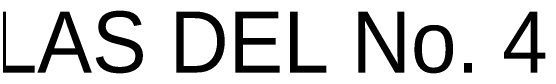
# Model space of a CAD drawing. Header units: centimetres. Extents: x 201 to 3483, y 96 to 2223.
# Drawn here: x 1254.4 to 1311.1, y 596.8 to 603.4 of the extents above; entities that cross this region are included whole.
import ezdxf
from ezdxf.enums import TextEntityAlignment as Align

# ---------------------------------------------------------------- set-up
doc = ezdxf.new("R2010")
doc.units = ezdxf.units.CM
doc.header["$LTSCALE"] = 10
doc.header["$MEASUREMENT"] = 0
doc.layers.add('TEXTOS', color=7, linetype='CONTINUOUS')
doc.styles.get("Standard").update_dxf_attribs({"font": ''})
doc.styles.get('Standard').set_extended_font_data('Zurich Ex BT')

msp = doc.modelspace()

# ---------------------------------------------------------------- texts
at = {"layer": 'TEXTOS', "lineweight": 5}
msp.add_text(' VARILLAS DEL No. 4', height=6.5, dxfattribs=at).set_placement((1268.118267119316, 600.0934209058296), align=Align.MIDDLE_CENTER)

doc.saveas('drawing.dxf')
